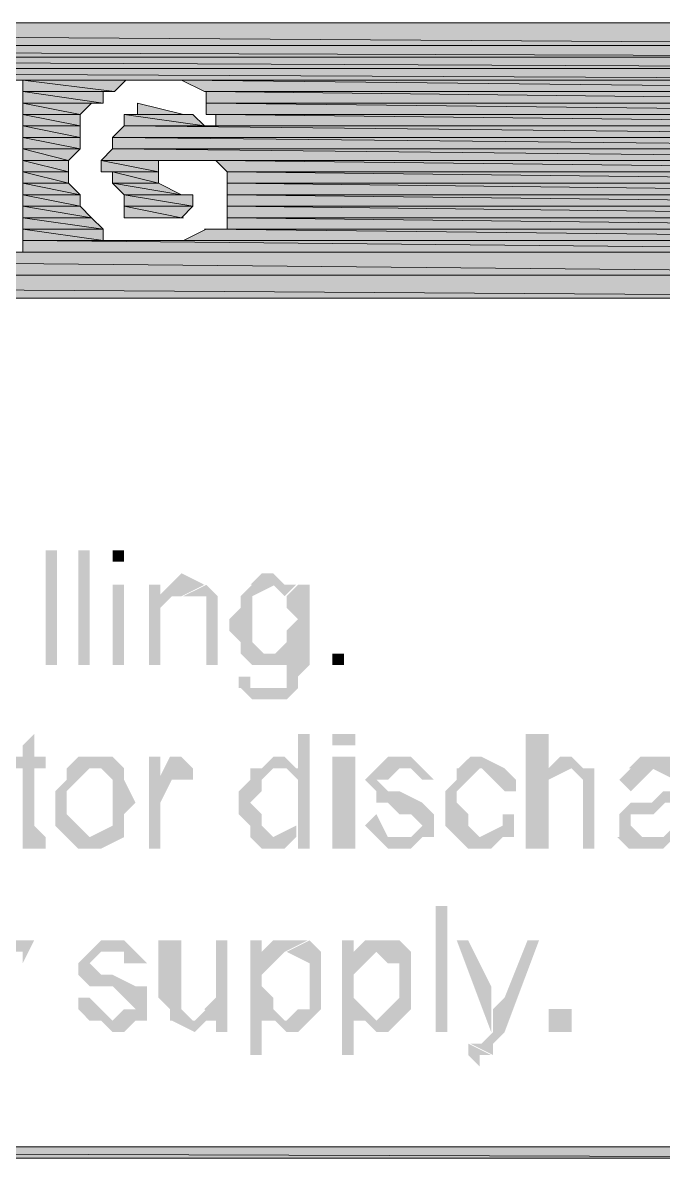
# Model space of a CAD drawing. Header units: millimetres. Extents: x 41 to 1635, y 11 to 1528.
# Drawn here: x 1513.36 to 1536.78, y 1135.36 to 1176.87 of the extents above; entities that cross this region are included whole.
import ezdxf

# ---------------------------------------------------------------- set-up
doc = ezdxf.new("R2010")
doc.units = ezdxf.units.MM
doc.header["$LTSCALE"] = 8
for name, color, linetype in [('1', 7, 'CONTINUOUS'), ('PDF2_Geometry', 7, 'CONTINUOUS'), ('PDF2_Solid Fills', 7, 'CONTINUOUS')]:
    doc.layers.add(name, color=color, linetype=linetype)

# ---------------------------------------------------------------- blocks, each defined once
blk = doc.blocks.new('Sinee')
at = {"layer": 'PDF2_Solid Fills', "transparency": 33554559}
for points in [[(274.242, -371.19), (273.823, -371.61), (273.403, -372.029), (274.242, -372.029), (275.081, -371.61)], [(277.597, -371.19), (277.178, -371.19), (276.758, -371.61), (277.597, -371.61), (278.016, -372.029), (278.436, -371.61), (278.016, -371.61)], [(273.473, -371.61), (273.054, -371.61), (273.054, -374.545), (273.473, -374.545), (273.473, -372.448), (273.892, -372.029), (273.473, -372.029)], [(275.151, -371.61), (274.312, -372.029), (275.151, -372.029), (275.151, -374.545), (275.57, -374.545), (275.57, -372.029)], [(276.828, -371.61), (276.409, -372.029), (276.409, -372.448), (275.989, -372.868), (275.989, -373.287), (276.409, -373.706), (276.409, -374.126), (276.828, -374.545), (278.086, -374.545), (278.086, -374.126), (278.925, -374.126), (277.247, -374.126), (276.828, -373.706), (276.828, -372.029), (277.667, -371.61)], [(278.925, -371.61), (278.505, -371.61), (278.086, -372.029), (278.086, -372.448), (278.505, -372.868), (278.086, -373.287), (278.086, -373.706), (277.667, -374.126), (278.925, -374.126)], [(278.925, -374.126), (278.086, -374.126), (278.086, -375.384), (276.409, -375.384), (276.828, -375.803), (278.086, -375.803), (278.505, -375.384), (278.505, -374.965), (278.925, -374.545)], [(276.339, -374.964), (276.339, -375.384), (277.597, -375.384), (276.758, -375.384), (276.758, -374.964)], [(268.86, -377.061), (268.441, -377.48), (268.441, -377.9), (268.022, -377.9), (268.022, -378.319), (268.441, -378.319), (268.441, -380.835), (269.28, -380.835), (268.86, -380.416), (268.86, -378.319), (269.28, -378.319), (269.28, -377.9), (268.86, -377.9)], [(278.925, -377.061), (278.505, -377.061), (278.505, -378.319), (277.667, -378.319), (278.086, -378.319), (278.505, -378.739), (278.505, -381.255), (278.925, -381.255)], [(287.661, -377.061), (286.822, -377.061), (286.822, -381.255), (287.661, -381.255), (287.661, -378.739), (288.5, -378.319), (287.661, -378.319)], [(270.887, -377.9), (270.468, -377.9), (270.049, -378.319), (271.307, -378.319), (271.726, -378.739), (271.726, -380.416), (270.887, -380.835), (270.049, -380.835), (270.468, -381.255), (271.307, -381.255), (272.145, -380.835), (272.145, -379.997), (272.565, -379.577), (272.145, -378.739), (272.145, -378.319), (271.726, -377.9)], [(273.473, -377.9), (273.054, -377.9), (273.054, -381.255), (273.473, -381.255), (273.473, -379.577), (273.892, -378.739), (274.312, -378.739), (273.473, -378.739)], [(274.242, -377.9), (273.823, -377.9), (273.403, -378.739), (274.661, -378.739), (274.661, -378.319)], [(277.597, -377.9), (277.178, -378.319), (276.758, -378.319), (276.758, -378.739), (276.339, -379.158), (276.339, -379.997), (276.758, -380.416), (276.758, -380.835), (277.597, -380.835), (277.178, -380.416), (277.178, -379.997), (276.758, -379.577), (277.178, -379.158), (277.178, -378.739), (277.597, -378.319), (278.436, -378.319), (278.016, -377.9)], [(282.209, -377.9), (281.79, -377.9), (281.371, -378.319), (282.629, -378.319), (283.048, -378.739), (283.468, -378.739), (282.629, -377.9)], [(285.215, -377.9), (284.796, -377.9), (284.376, -378.319), (285.215, -378.319), (286.054, -379.158), (286.473, -379.158), (286.473, -378.739), (286.054, -378.319)], [(288.5, -377.9), (288.08, -377.9), (287.661, -378.319), (288.5, -378.319), (288.919, -378.739), (288.919, -381.255), (289.338, -381.255), (289.338, -378.319), (288.919, -378.319)], [(291.435, -377.9), (291.016, -377.9), (290.596, -378.319), (291.435, -378.319), (292.274, -378.739), (292.274, -379.158), (291.854, -379.158), (291.435, -379.577), (290.596, -379.577), (292.274, -379.577), (292.274, -380.416), (291.854, -380.835), (292.274, -380.835), (292.274, -381.255), (292.693, -381.255), (292.693, -378.319), (292.274, -378.319), (292.274, -377.9)], [(270.049, -378.319), (270.049, -378.739), (269.629, -379.158), (269.629, -380.416), (270.049, -380.835), (270.887, -380.835), (270.049, -379.997), (270.049, -379.158), (270.887, -378.319)], [(281.371, -378.319), (280.952, -378.739), (281.371, -379.158), (281.371, -379.577), (281.79, -379.577), (282.21, -379.997), (282.629, -379.997), (283.048, -380.416), (282.629, -380.835), (281.371, -380.835), (281.79, -381.255), (282.629, -381.255), (283.048, -380.835), (283.468, -380.835), (283.468, -379.997), (283.048, -379.577), (282.21, -379.158), (281.79, -379.158), (281.371, -378.739), (281.79, -378.739), (282.21, -378.319)], [(284.306, -378.319), (284.306, -378.739), (283.887, -379.158), (283.887, -380.416), (284.306, -380.835), (285.145, -380.835), (284.726, -380.416), (284.726, -379.997), (284.306, -379.577), (284.306, -379.158), (285.145, -378.319)], [(290.666, -378.319), (290.247, -378.739), (290.666, -379.158), (291.086, -378.739), (291.505, -378.319)], [(290.666, -379.577), (290.247, -379.997), (290.247, -380.835), (291.505, -380.835), (291.086, -380.835), (290.666, -380.416), (290.666, -379.997), (291.505, -379.997), (291.924, -379.577), (292.344, -379.577)], [(281.371, -379.997), (280.952, -380.416), (281.371, -380.835), (282.21, -380.835), (281.79, -380.835)], [(285.984, -379.997), (285.984, -380.416), (285.145, -380.835), (284.306, -380.835), (284.726, -381.255), (285.564, -381.255), (285.984, -380.835), (286.403, -380.835), (286.403, -379.997)], [(278.436, -380.416), (277.597, -380.835), (276.758, -380.835), (277.177, -381.255), (278.016, -381.255), (278.436, -380.835)], [(291.855, -380.835), (290.177, -380.835), (290.597, -381.255), (291.855, -381.255), (292.274, -380.835)], [(268.441, -384.61), (268.022, -384.61), (267.602, -385.029), (268.441, -385.029), (268.441, -385.448), (268.86, -384.61)], [(271.726, -384.61), (271.307, -384.61), (270.887, -385.029), (272.145, -385.029), (272.145, -385.448), (272.984, -385.448), (272.145, -384.61)], [(274.242, -384.61), (273.403, -384.61), (273.403, -386.706), (273.823, -387.126), (273.823, -387.545), (274.661, -387.545), (274.242, -387.126), (274.242, -386.287)], [(275.919, -384.61), (275.5, -384.61), (275.5, -386.706), (275.081, -387.126), (275.5, -387.545), (275.5, -387.964), (275.919, -387.964)], [(277.177, -384.61), (276.758, -384.61), (276.758, -388.803), (277.177, -388.803), (277.177, -387.545), (278.855, -387.545), (278.016, -387.545), (277.597, -387.126), (277.597, -386.706), (277.177, -386.287), (277.177, -385.868), (277.597, -385.448), (277.177, -385.029)], [(278.016, -384.61), (277.597, -384.61), (277.177, -385.029), (277.597, -385.448), (278.016, -385.029), (278.855, -384.61)], [(278.925, -384.61), (278.086, -385.029), (278.925, -385.448), (278.925, -387.126), (278.505, -387.126), (278.086, -387.545), (278.925, -387.545), (279.344, -387.126), (279.344, -385.029)], [(280.532, -384.61), (280.113, -384.61), (280.113, -388.803), (280.532, -388.803), (280.532, -387.545), (282.21, -387.545), (281.371, -387.545), (280.532, -386.706), (280.532, -385.868), (280.952, -385.448), (280.532, -385.029)], [(281.371, -384.61), (280.952, -384.61), (280.532, -385.029), (280.952, -385.448), (281.371, -385.029), (282.21, -384.61)], [(282.209, -384.61), (281.371, -385.029), (281.79, -385.448), (282.209, -385.448), (282.209, -386.706), (281.371, -387.545), (282.209, -387.545), (282.629, -387.126), (282.629, -385.029)], [(287.312, -384.61), (286.892, -384.61), (286.054, -386.706), (285.634, -387.126), (285.634, -387.964), (285.215, -388.384), (284.796, -388.384), (285.634, -388.803), (285.634, -388.384), (286.054, -387.964)], [(270.887, -385.029), (270.468, -385.448), (270.468, -385.868), (270.887, -386.287), (271.726, -386.287), (272.565, -387.126), (272.145, -387.126), (271.726, -387.545), (270.887, -387.545), (271.307, -387.545), (271.726, -387.964), (272.145, -387.964), (272.565, -387.545), (272.984, -387.545), (272.984, -386.287), (272.565, -386.287), (271.726, -385.868), (271.307, -385.868), (270.887, -385.448), (271.307, -385.029), (271.726, -385.029)], [(270.887, -386.706), (270.468, -386.706), (270.468, -387.125), (270.887, -387.545), (271.726, -387.545), (271.307, -387.125)], [(275.151, -387.125), (274.731, -387.545), (273.893, -387.545), (274.731, -387.964), (275.151, -387.545), (275.57, -387.545)], [(278.925, -387.545), (277.247, -387.545), (277.667, -387.545), (278.086, -387.964), (278.505, -387.964)], [(282.209, -387.545), (280.532, -387.545), (280.951, -387.545), (281.371, -387.964), (281.79, -387.964)], [(284.726, -388.384), (284.726, -388.803), (285.145, -389.222), (285.145, -388.803), (285.564, -388.803)]]:
    blk.add_hatch(color=256, dxfattribs=at).paths.add_polyline_path(points)
at = {"layer": 'PDF2_Geometry', "lineweight": 5}
for points in [[(187.437, -351.062), (186.179, -351.9), (312.396, -351.9)], [(187.437, -351.062), (311.145, -351.062), (312.396, -351.9)], [(249.081, -351.062), (272.144, -351.062)], [(272.145, -351.062), (291.854, -351.062)], [(186.179, -351.9), (186.179, -352.32), (312.396, -352.32)], [(186.179, -351.9), (312.396, -351.9), (312.396, -352.32)], [(220.636, -352.32), (312.472, -352.32)], [(220.636, -352.32), (312.472, -352.32)], [(221.055, -352.32), (221.474, -352.739), (312.465, -352.739)], [(221.055, -352.32), (312.465, -352.32), (312.465, -352.739)], [(221.404, -352.739), (312.403, -352.739)], [(221.404, -352.739), (312.403, -352.739)], [(221.404, -352.739), (221.824, -353.158), (312.403, -353.158)], [(221.404, -352.739), (312.403, -352.739), (312.403, -353.158)], [(221.824, -353.158), (272.144, -353.158)], [(221.824, -353.158), (272.564, -353.158), (272.144, -353.158)], [(268.441, -353.158), (272.215, -353.158)], [(268.441, -353.158), (272.215, -353.158)], [(268.441, -353.158), (272.215, -353.158)], [(268.441, -353.158), (272.215, -353.158)], [(268.441, -353.158), (272.215, -353.158)], [(268.441, -353.158), (272.215, -353.158)], [(268.441, -353.158), (272.215, -353.158)], [(268.441, -353.158), (272.215, -353.158)], [(268.441, -353.158), (272.215, -353.158)], [(268.441, -353.158), (272.215, -353.158)], [(268.441, -353.158), (272.215, -353.158)], [(268.441, -353.158), (272.215, -353.158)], [(268.441, -353.158), (272.215, -353.158)], [(268.441, -353.158), (272.215, -353.158)], [(268.441, -353.158), (268.441, -353.578), (271.796, -353.578)], [(268.441, -353.158), (272.215, -353.158), (271.796, -353.578)], [(272.634, -353.158), (312.472, -353.158)], [(272.634, -353.158), (312.472, -353.158)], [(272.634, -353.158), (312.472, -353.158)], [(272.634, -353.158), (312.472, -353.158)], [(272.634, -353.158), (312.472, -353.158)], [(272.634, -353.158), (312.472, -353.158)], [(273.054, -353.158), (312.472, -353.158)], [(273.054, -353.158), (312.472, -353.158)], [(273.054, -353.158), (312.472, -353.158)], [(273.054, -353.158), (312.472, -353.158)], [(273.473, -353.158), (312.472, -353.158)], [(273.473, -353.158), (312.472, -353.158)], [(273.473, -353.158), (312.472, -353.158)], [(273.473, -353.158), (312.472, -353.158)], [(273.823, -353.158), (312.402, -353.158)], [(273.823, -353.158), (312.402, -353.158)], [(274.242, -353.158), (275.081, -353.578), (312.403, -353.578)], [(274.242, -353.158), (312.403, -353.158), (312.403, -353.578)], [(268.441, -353.578), (271.376, -353.578)], [(268.441, -353.578), (271.796, -353.578), (271.376, -353.578)], [(268.441, -353.578), (271.376, -353.578)], [(268.441, -353.578), (271.376, -353.578)], [(268.441, -353.578), (271.376, -353.578)], [(268.441, -353.578), (271.376, -353.578)], [(268.441, -353.578), (268.441, -353.997), (271.376, -353.997)], [(268.441, -353.578), (271.376, -353.578), (271.376, -353.997)], [(275.151, -353.578), (312.473, -353.578)], [(275.151, -353.578), (312.473, -353.578)], [(275.151, -353.578), (312.473, -353.578)], [(275.151, -353.578), (312.473, -353.578)], [(275.151, -353.578), (312.473, -353.578)], [(275.151, -353.578), (312.473, -353.578)], [(275.151, -353.578), (275.151, -353.997), (312.473, -353.997)], [(275.151, -353.578), (312.473, -353.578), (312.473, -353.997)], [(268.441, -353.997), (270.957, -353.997)], [(268.441, -353.997), (271.376, -353.997), (270.957, -353.997)], [(268.441, -353.997), (270.957, -353.997)], [(268.441, -353.997), (270.957, -353.997)], [(268.441, -353.997), (270.957, -353.997)], [(268.441, -353.997), (270.957, -353.997)], [(268.441, -353.997), (268.441, -354.416), (270.538, -354.416)], [(268.441, -353.997), (270.957, -353.997), (270.538, -354.416)], [(272.634, -353.997), (272.634, -354.416), (274.312, -354.416)], [(275.151, -353.997), (312.473, -353.997)], [(275.151, -353.997), (312.473, -353.997)], [(275.151, -353.997), (312.473, -353.997)], [(275.151, -353.997), (312.473, -353.997)], [(275.151, -353.997), (312.473, -353.997)], [(275.151, -353.997), (312.473, -353.997)], [(275.151, -353.997), (275.151, -354.416), (312.473, -354.416)], [(275.151, -353.997), (312.473, -353.997), (312.473, -354.416)], [(268.441, -354.416), (270.538, -354.416)], [(268.441, -354.416), (270.538, -354.416)], [(268.441, -354.416), (270.538, -354.416)], [(268.441, -354.416), (270.538, -354.416)], [(268.441, -354.416), (270.538, -354.416)], [(268.441, -354.416), (270.538, -354.416)], [(268.441, -354.416), (270.538, -354.416)], [(268.441, -354.416), (270.538, -354.416)], [(268.441, -354.416), (268.441, -354.836), (270.538, -354.836)], [(268.441, -354.416), (270.538, -354.416), (270.538, -354.836)], [(272.145, -354.416), (274.242, -354.416)], [(272.145, -354.416), (274.242, -354.416)], [(272.145, -354.416), (274.661, -354.416)], [(272.145, -354.416), (274.661, -354.416)], [(272.145, -354.416), (274.661, -354.416)], [(272.145, -354.416), (274.661, -354.416)], [(272.145, -354.416), (272.145, -354.836), (275.081, -354.836)], [(272.145, -354.416), (274.661, -354.416), (275.081, -354.836)], [(272.634, -354.416), (272.215, -354.416), (274.312, -354.416)], [(272.634, -354.416), (272.215, -354.416), (274.312, -354.416)], [(272.634, -354.416), (274.312, -354.416)], [(275.151, -354.416), (312.473, -354.416)], [(275.151, -354.416), (312.473, -354.416)], [(275.151, -354.416), (312.473, -354.416)], [(275.151, -354.416), (312.473, -354.416)], [(275.151, -354.416), (312.473, -354.416)], [(275.151, -354.416), (312.473, -354.416)], [(275.151, -354.416), (312.473, -354.416)], [(275.151, -354.416), (312.473, -354.416)], [(275.5, -354.416), (275.5, -354.836), (312.402, -354.836)], [(275.5, -354.416), (312.402, -354.416), (312.402, -354.836)], [(268.441, -354.836), (270.538, -354.836)], [(268.441, -354.836), (270.538, -354.836)], [(268.441, -354.836), (270.538, -354.836)], [(268.441, -354.836), (270.538, -354.836)], [(268.441, -354.836), (270.538, -354.836)], [(268.441, -354.836), (270.538, -354.836)], [(268.441, -354.836), (270.538, -354.836)], [(268.441, -354.836), (270.538, -354.836)], [(268.441, -354.836), (270.538, -354.836)], [(268.441, -354.836), (270.538, -354.836)], [(268.441, -354.836), (270.538, -354.836)], [(268.441, -354.836), (270.538, -354.836)], [(268.441, -354.836), (270.538, -354.836)], [(268.441, -354.836), (270.538, -354.836)], [(268.441, -354.836), (268.441, -355.255), (270.538, -355.255)], [(268.441, -354.836), (270.538, -354.836), (270.538, -355.255)], [(272.145, -354.836), (271.726, -355.255), (312.402, -355.255)], [(272.145, -354.836), (275.081, -354.836)], [(272.145, -354.836), (275.081, -354.836)], [(272.145, -354.836), (275.5, -354.836)], [(272.145, -354.836), (275.5, -354.836)], [(272.145, -354.836), (275.5, -354.836)], [(272.145, -354.836), (275.5, -354.836)], [(272.145, -354.836), (275.5, -354.836)], [(272.145, -354.836), (275.5, -354.836)], [(272.145, -354.836), (275.5, -354.836)], [(272.145, -354.836), (275.5, -354.836)], [(272.145, -354.836), (312.402, -354.836)], [(272.145, -354.836), (312.402, -354.836)], [(272.145, -354.836), (312.402, -354.836)], [(272.145, -354.836), (312.402, -354.836)], [(272.145, -354.836), (312.402, -354.836), (312.402, -355.255)], [(275.5, -354.836), (312.402, -354.836)], [(275.5, -354.836), (312.402, -354.836)], [(275.5, -354.836), (312.402, -354.836)], [(275.5, -354.836), (312.402, -354.836)], [(275.5, -354.836), (312.402, -354.836)], [(275.5, -354.836), (312.402, -354.836)], [(275.5, -354.836), (312.402, -354.836)], [(275.5, -354.836), (312.402, -354.836)], [(275.5, -354.836), (312.402, -354.836)], [(275.5, -354.836), (312.402, -354.836)], [(268.441, -355.255), (270.538, -355.255)], [(268.441, -355.255), (270.538, -355.255)], [(268.441, -355.255), (270.538, -355.255)], [(268.441, -355.255), (270.538, -355.255)], [(268.441, -355.255), (270.538, -355.255)], [(268.441, -355.255), (270.538, -355.255)], [(268.441, -355.255), (268.441, -355.674), (270.538, -355.674)], [(268.441, -355.255), (270.538, -355.255), (270.538, -355.674)], [(271.726, -355.255), (312.402, -355.255)], [(271.726, -355.255), (312.402, -355.255)], [(271.726, -355.255), (312.402, -355.255)], [(271.726, -355.255), (312.402, -355.255)], [(271.726, -355.255), (312.402, -355.255)], [(271.726, -355.255), (312.402, -355.255)], [(271.726, -355.255), (271.726, -355.674), (312.402, -355.674)], [(271.726, -355.255), (312.402, -355.255), (312.402, -355.674)], [(268.441, -355.674), (270.538, -355.674)], [(268.441, -355.674), (270.538, -355.674)], [(268.441, -355.674), (268.441, -356.094), (270.118, -356.094)], [(268.441, -355.674), (270.538, -355.674), (270.118, -356.094)], [(271.726, -355.674), (271.307, -356.094), (312.402, -356.094)], [(271.726, -355.674), (312.402, -355.674)], [(271.726, -355.674), (312.402, -355.674)], [(271.726, -355.674), (312.402, -355.674), (312.402, -356.094)], [(268.441, -356.094), (270.118, -356.094)], [(268.441, -356.094), (270.118, -356.094)], [(268.441, -356.094), (270.118, -356.094)], [(268.441, -356.094), (270.118, -356.094)], [(268.441, -356.094), (270.118, -356.094)], [(268.441, -356.094), (270.118, -356.094)], [(268.441, -356.094), (268.441, -356.513), (270.118, -356.513)], [(268.441, -356.094), (270.118, -356.094), (270.118, -356.513)], [(271.307, -356.094), (273.403, -356.094)], [(271.307, -356.094), (274.661, -356.094), (273.403, -356.094)], [(271.307, -356.094), (273.403, -356.094)], [(271.307, -356.094), (273.403, -356.094)], [(271.307, -356.094), (273.403, -356.094)], [(271.307, -356.094), (273.403, -356.094)], [(271.307, -356.094), (271.307, -356.513), (273.403, -356.513)], [(271.307, -356.094), (273.403, -356.094), (273.403, -356.513)], [(274.731, -356.094), (312.472, -356.094)], [(274.731, -356.094), (312.472, -356.094)], [(275.151, -356.094), (312.473, -356.094)], [(275.151, -356.094), (312.473, -356.094)], [(275.151, -356.094), (312.473, -356.094)], [(275.151, -356.094), (312.473, -356.094)], [(275.5, -356.094), (275.919, -356.513), (312.402, -356.513)], [(275.5, -356.094), (312.402, -356.094), (312.402, -356.513)], [(268.441, -356.513), (270.118, -356.513)], [(268.441, -356.513), (270.118, -356.513)], [(268.441, -356.513), (270.118, -356.513)], [(268.441, -356.513), (270.118, -356.513)], [(268.441, -356.513), (268.441, -356.933), (270.118, -356.933)], [(268.441, -356.513), (270.118, -356.513), (270.118, -356.933)], [(271.307, -356.513), (273.403, -356.513)], [(271.307, -356.513), (273.403, -356.513)], [(271.307, -356.513), (273.403, -356.513)], [(271.307, -356.513), (273.403, -356.513)], [(271.726, -356.513), (271.726, -356.933), (273.403, -356.933)], [(271.726, -356.513), (273.403, -356.513), (273.403, -356.933)], [(275.919, -356.513), (312.402, -356.513)], [(275.919, -356.513), (312.402, -356.513)], [(275.919, -356.513), (312.402, -356.513)], [(275.919, -356.513), (312.402, -356.513)], [(275.919, -356.513), (275.919, -356.933), (312.402, -356.933)], [(275.919, -356.513), (312.402, -356.513), (312.402, -356.933)], [(268.441, -356.933), (270.118, -356.933)], [(268.441, -356.933), (270.118, -356.933)], [(268.441, -356.933), (270.118, -356.933)], [(268.441, -356.933), (270.118, -356.933)], [(268.441, -356.933), (270.118, -356.933)], [(268.441, -356.933), (270.118, -356.933)], [(268.441, -356.933), (270.118, -356.933)], [(268.441, -356.933), (270.118, -356.933)], [(268.441, -356.933), (270.118, -356.933)], [(268.441, -356.933), (270.118, -356.933)], [(268.441, -356.933), (270.118, -356.933)], [(268.441, -356.933), (270.118, -356.933)], [(268.441, -356.933), (270.118, -356.933)], [(268.441, -356.933), (270.118, -356.933)], [(268.441, -356.933), (270.118, -356.933)], [(268.441, -356.933), (270.118, -356.933)], [(268.441, -356.933), (270.118, -356.933)], [(268.441, -356.933), (270.118, -356.933)], [(268.441, -356.933), (268.441, -357.352), (270.538, -357.352)], [(268.441, -356.933), (270.118, -356.933), (270.538, -357.352)], [(271.726, -356.933), (273.403, -356.933)], [(271.726, -356.933), (273.403, -356.933)], [(271.726, -356.933), (273.403, -356.933)], [(271.726, -356.933), (273.403, -356.933)], [(271.726, -356.933), (273.403, -356.933)], [(271.726, -356.933), (273.403, -356.933)], [(271.726, -356.933), (273.403, -356.933)], [(271.726, -356.933), (273.403, -356.933)], [(271.726, -356.933), (273.403, -356.933)], [(271.726, -356.933), (273.403, -356.933)], [(271.726, -356.933), (273.403, -356.933)], [(271.726, -356.933), (273.403, -356.933)], [(271.726, -356.933), (273.403, -356.933)], [(271.726, -356.933), (273.403, -356.933)], [(271.726, -356.933), (273.403, -356.933)], [(271.726, -356.933), (273.403, -356.933)], [(271.726, -356.933), (273.403, -356.933)], [(271.726, -356.933), (273.403, -356.933)], [(271.726, -356.933), (272.145, -357.352), (274.242, -357.352)], [(271.726, -356.933), (273.403, -356.933), (274.242, -357.352)], [(275.919, -356.933), (312.402, -356.933)], [(275.919, -356.933), (312.402, -356.933)], [(275.919, -356.933), (312.402, -356.933)], [(275.919, -356.933), (312.402, -356.933)], [(275.919, -356.933), (312.402, -356.933)], [(275.919, -356.933), (312.402, -356.933)], [(275.919, -356.933), (312.402, -356.933)], [(275.919, -356.933), (312.402, -356.933)], [(275.919, -356.933), (312.402, -356.933)], [(275.919, -356.933), (312.402, -356.933)], [(275.919, -356.933), (312.402, -356.933)], [(275.919, -356.933), (312.402, -356.933)], [(275.919, -356.933), (312.402, -356.933)], [(275.919, -356.933), (312.402, -356.933)], [(275.919, -356.933), (312.402, -356.933)], [(275.919, -356.933), (312.402, -356.933)], [(275.919, -356.933), (312.402, -356.933)], [(275.919, -356.933), (312.402, -356.933)], [(275.919, -356.933), (275.919, -357.352), (312.402, -357.352)], [(275.919, -356.933), (312.402, -356.933), (312.402, -357.352)], [(268.441, -357.352), (270.538, -357.352)], [(268.441, -357.352), (270.538, -357.352)], [(268.441, -357.352), (270.538, -357.352)], [(268.441, -357.352), (270.538, -357.352)], [(268.441, -357.352), (270.538, -357.352)], [(268.441, -357.352), (270.538, -357.352)], [(268.441, -357.352), (268.441, -357.771), (270.538, -357.771)], [(268.441, -357.352), (270.538, -357.352), (270.538, -357.771)], [(272.145, -357.352), (274.661, -357.352)], [(272.145, -357.352), (274.661, -357.352)], [(272.145, -357.352), (274.661, -357.352)], [(272.145, -357.352), (274.661, -357.352)], [(272.145, -357.352), (274.661, -357.352)], [(272.145, -357.352), (274.661, -357.352)], [(272.145, -357.352), (272.145, -357.771), (274.661, -357.771)], [(272.145, -357.352), (274.661, -357.352), (274.661, -357.771)], [(275.919, -357.352), (312.402, -357.352)], [(275.919, -357.352), (312.402, -357.352)], [(275.919, -357.352), (312.402, -357.352)], [(275.919, -357.352), (312.402, -357.352)], [(275.919, -357.352), (312.402, -357.352)], [(275.919, -357.352), (312.402, -357.352)], [(275.919, -357.352), (275.919, -357.771), (312.402, -357.771)], [(275.919, -357.352), (312.402, -357.352), (312.402, -357.771)], [(268.441, -357.771), (268.441, -358.191), (270.957, -358.191)], [(268.441, -357.771), (270.538, -357.771), (270.957, -358.191)], [(272.145, -357.771), (272.145, -358.191), (274.242, -358.191)], [(272.145, -357.771), (274.661, -357.771), (274.242, -358.191)], [(275.919, -357.771), (275.919, -358.191), (312.402, -358.191)], [(275.919, -357.771), (312.402, -357.771), (312.402, -358.191)], [(268.441, -358.191), (270.957, -358.191)], [(268.441, -358.191), (270.957, -358.191)], [(268.441, -358.191), (270.957, -358.191)], [(268.441, -358.191), (270.957, -358.191)], [(268.441, -358.191), (270.957, -358.191)], [(268.441, -358.191), (270.957, -358.191)], [(268.441, -358.191), (270.957, -358.191)], [(268.441, -358.191), (270.957, -358.191)], [(268.441, -358.191), (268.441, -358.61), (271.376, -358.61)], [(268.441, -358.191), (270.957, -358.191), (271.376, -358.61)], [(272.145, -358.191), (274.242, -358.191)], [(272.145, -358.191), (274.242, -358.191)], [(272.145, -358.191), (274.242, -358.191)], [(272.145, -358.191), (274.242, -358.191)], [(272.634, -358.191), (274.312, -358.191)], [(272.634, -358.191), (274.312, -358.191)], [(272.634, -358.191), (274.312, -358.191), (272.634, -358.191)], [(275.919, -358.191), (312.402, -358.191)], [(275.919, -358.191), (312.402, -358.191)], [(275.919, -358.191), (312.402, -358.191)], [(275.919, -358.191), (312.402, -358.191)], [(275.919, -358.191), (312.402, -358.191)], [(275.919, -358.191), (312.402, -358.191)], [(275.919, -358.191), (312.402, -358.191)], [(275.919, -358.191), (312.402, -358.191)], [(275.919, -358.191), (275.919, -358.61), (312.402, -358.61)], [(275.919, -358.191), (312.402, -358.191), (312.402, -358.61)], [(268.441, -358.61), (271.376, -358.61)], [(268.441, -358.61), (271.376, -358.61)], [(268.441, -358.61), (271.376, -358.61)], [(268.441, -358.61), (271.376, -358.61)], [(268.441, -358.61), (271.376, -358.61)], [(268.441, -358.61), (271.376, -358.61)], [(268.441, -358.61), (271.376, -358.61)], [(268.441, -358.61), (271.376, -358.61)], [(268.441, -358.61), (268.441, -359.029), (271.376, -359.029)], [(268.441, -358.61), (271.376, -358.61), (271.376, -359.029)], [(275.151, -358.61), (274.312, -359.029), (312.473, -359.029)], [(275.919, -358.61), (275.081, -358.61), (312.402, -358.61)], [(275.919, -358.61), (275.081, -358.61), (312.402, -358.61)], [(275.151, -358.61), (312.473, -358.61)], [(275.151, -358.61), (312.473, -358.61)], [(275.151, -358.61), (312.473, -358.61)], [(275.151, -358.61), (312.473, -358.61)], [(275.151, -358.61), (312.473, -358.61)], [(275.151, -358.61), (312.473, -358.61)], [(275.151, -358.61), (312.473, -358.61), (312.473, -359.029)], [(275.919, -358.61), (312.402, -358.61)], [(268.441, -359.029), (271.376, -359.029)], [(268.441, -359.029), (271.376, -359.029)], [(268.441, -359.029), (271.376, -359.029)], [(268.441, -359.029), (271.376, -359.029)], [(268.441, -359.029), (271.376, -359.029)], [(268.441, -359.029), (271.376, -359.029)], [(268.441, -359.029), (271.376, -359.029)], [(268.441, -359.029), (271.376, -359.029)], [(268.441, -359.029), (271.376, -359.029)], [(268.441, -359.029), (271.376, -359.029)], [(268.441, -359.029), (271.796, -359.029)], [(268.441, -359.029), (271.796, -359.029)], [(268.441, -359.029), (268.441, -359.449), (312.472, -359.449)], [(268.441, -359.029), (312.472, -359.029), (312.472, -359.449)], [(272.145, -359.029), (271.726, -359.029), (312.402, -359.029)], [(272.145, -359.029), (271.726, -359.029), (312.402, -359.029)], [(271.726, -359.029), (312.402, -359.029)], [(271.726, -359.029), (312.402, -359.029)], [(272.145, -359.029), (312.402, -359.029)], [(272.634, -359.029), (272.215, -359.029), (312.472, -359.029)], [(272.634, -359.029), (272.215, -359.029), (312.472, -359.029)], [(272.634, -359.029), (312.472, -359.029)], [(273.054, -359.029), (272.635, -359.029), (312.472, -359.029)], [(273.054, -359.029), (272.635, -359.029), (312.472, -359.029)], [(274.242, -359.029), (272.984, -359.029), (312.403, -359.029)], [(274.242, -359.029), (272.984, -359.029), (312.403, -359.029)], [(273.054, -359.029), (312.472, -359.029)], [(274.242, -359.029), (312.403, -359.029)], [(274.242, -359.029), (312.403, -359.029)], [(274.242, -359.029), (312.403, -359.029)], [(224.759, -359.449), (224.34, -360.287), (312.395, -360.287)], [(224.759, -359.449), (312.395, -359.449), (312.395, -360.287)], [(268.441, -359.449), (312.472, -359.449)], [(268.441, -359.449), (312.472, -359.449)], [(268.441, -359.449), (312.472, -359.449)], [(268.441, -359.449), (312.472, -359.449)], [(268.441, -359.449), (312.472, -359.449)], [(268.441, -359.449), (312.472, -359.449)], [(268.441, -359.449), (312.472, -359.449)], [(268.441, -359.449), (312.472, -359.449)], [(186.179, -360.287), (186.179, -361.126), (312.396, -361.126)], [(186.179, -360.287), (312.396, -360.287), (312.396, -361.126)], [(224.41, -360.287), (221.474, -360.287), (312.472, -360.287)], [(224.41, -360.287), (221.474, -360.287), (312.472, -360.287)], [(224.41, -360.287), (312.472, -360.287)], [(249.081, -361.126), (282.629, -361.126)], [(282.629, -361.126), (296.047, -361.126)], [(186.598, -392.158), (187.437, -392.577), (311.138, -392.577)], [(186.598, -392.158), (311.983, -392.158), (311.138, -392.577)], [(249.081, -392.158), (282.629, -392.158)], [(282.629, -392.158), (296.047, -392.158)], [(249.081, -392.577), (272.144, -392.577)], [(272.145, -392.577), (291.854, -392.577)]]:
    blk.add_lwpolyline(points, close=True, dxfattribs=at)
for points in [[(249.081, -351.062), (272.144, -351.062), (249.081, -351.062)], [(272.145, -351.062), (291.854, -351.062), (272.145, -351.062)], [(220.636, -352.32), (312.472, -352.32), (220.636, -352.32)], [(220.636, -352.32), (312.472, -352.32), (220.636, -352.32)], [(221.404, -352.739), (312.403, -352.739), (221.404, -352.739)], [(221.404, -352.739), (312.403, -352.739), (221.404, -352.739)], [(221.824, -353.158), (272.144, -353.158), (221.824, -353.158)], [(221.824, -353.158), (272.564, -353.158), (221.824, -353.158)], [(268.441, -353.158), (272.215, -353.158), (268.441, -353.158)], [(268.441, -353.158), (272.215, -353.158), (268.441, -353.158)], [(268.441, -353.158), (272.215, -353.158), (268.441, -353.158)], [(268.441, -353.158), (272.215, -353.158), (268.441, -353.158)], [(268.441, -353.158), (272.215, -353.158), (268.441, -353.158)], [(268.441, -353.158), (272.215, -353.158), (268.441, -353.158)], [(268.441, -353.158), (272.215, -353.158), (268.441, -353.158)], [(268.441, -353.158), (272.215, -353.158), (268.441, -353.158)], [(268.441, -353.158), (272.215, -353.158), (268.441, -353.158)], [(268.441, -353.158), (272.215, -353.158), (268.441, -353.158)], [(268.441, -353.158), (272.215, -353.158), (268.441, -353.158)], [(268.441, -353.158), (272.215, -353.158), (268.441, -353.158)], [(268.441, -353.158), (272.215, -353.158), (268.441, -353.158)], [(268.441, -353.158), (272.215, -353.158), (268.441, -353.158)], [(272.634, -353.158), (312.472, -353.158), (272.634, -353.158)], [(272.634, -353.158), (312.472, -353.158), (272.634, -353.158)], [(272.634, -353.158), (312.472, -353.158), (272.634, -353.158)], [(272.634, -353.158), (312.472, -353.158), (272.634, -353.158)], [(272.634, -353.158), (312.472, -353.158), (272.634, -353.158)], [(272.634, -353.158), (312.472, -353.158), (272.634, -353.158)], [(273.054, -353.158), (312.472, -353.158), (273.054, -353.158)], [(273.054, -353.158), (312.472, -353.158), (273.054, -353.158)], [(273.054, -353.158), (312.472, -353.158), (273.054, -353.158)], [(273.054, -353.158), (312.472, -353.158), (273.054, -353.158)], [(273.473, -353.158), (312.472, -353.158), (273.473, -353.158)], [(273.473, -353.158), (312.472, -353.158), (273.473, -353.158)], [(273.473, -353.158), (312.472, -353.158), (273.473, -353.158)], [(273.473, -353.158), (312.472, -353.158), (273.473, -353.158)], [(273.823, -353.158), (312.402, -353.158), (273.823, -353.158)], [(273.823, -353.158), (312.402, -353.158), (273.823, -353.158)], [(268.441, -353.578), (271.376, -353.578), (268.441, -353.578)], [(268.441, -353.578), (271.796, -353.578), (268.441, -353.578)], [(268.441, -353.578), (271.376, -353.578), (268.441, -353.578)], [(268.441, -353.578), (271.376, -353.578), (268.441, -353.578)], [(268.441, -353.578), (271.376, -353.578), (268.441, -353.578)], [(268.441, -353.578), (271.376, -353.578), (268.441, -353.578)], [(275.151, -353.578), (312.473, -353.578), (275.151, -353.578)], [(275.151, -353.578), (312.473, -353.578), (275.151, -353.578)], [(275.151, -353.578), (312.473, -353.578), (275.151, -353.578)], [(275.151, -353.578), (312.473, -353.578), (275.151, -353.578)], [(275.151, -353.578), (312.473, -353.578), (275.151, -353.578)], [(275.151, -353.578), (312.473, -353.578), (275.151, -353.578)], [(268.441, -353.997), (270.957, -353.997), (268.441, -353.997)], [(268.441, -353.997), (271.376, -353.997), (268.441, -353.997)], [(268.441, -353.997), (270.957, -353.997), (268.441, -353.997)], [(268.441, -353.997), (270.957, -353.997), (268.441, -353.997)], [(268.441, -353.997), (270.957, -353.997), (268.441, -353.997)], [(268.441, -353.997), (270.957, -353.997), (268.441, -353.997)], [(275.151, -353.997), (312.473, -353.997), (275.151, -353.997)], [(275.151, -353.997), (312.473, -353.997), (275.151, -353.997)], [(275.151, -353.997), (312.473, -353.997), (275.151, -353.997)], [(275.151, -353.997), (312.473, -353.997), (275.151, -353.997)], [(275.151, -353.997), (312.473, -353.997), (275.151, -353.997)], [(275.151, -353.997), (312.473, -353.997), (275.151, -353.997)], [(268.441, -354.416), (270.538, -354.416), (268.441, -354.416)], [(268.441, -354.416), (270.538, -354.416), (268.441, -354.416)], [(268.441, -354.416), (270.538, -354.416), (268.441, -354.416)], [(268.441, -354.416), (270.538, -354.416), (268.441, -354.416)], [(268.441, -354.416), (270.538, -354.416), (268.441, -354.416)], [(268.441, -354.416), (270.538, -354.416), (268.441, -354.416)], [(268.441, -354.416), (270.538, -354.416), (268.441, -354.416)], [(268.441, -354.416), (270.538, -354.416), (268.441, -354.416)], [(272.145, -354.416), (274.242, -354.416), (272.145, -354.416)], [(272.145, -354.416), (274.242, -354.416), (272.145, -354.416)], [(272.145, -354.416), (274.661, -354.416), (272.145, -354.416)], [(272.145, -354.416), (274.661, -354.416), (272.145, -354.416)], [(272.145, -354.416), (274.661, -354.416), (272.145, -354.416)], [(272.145, -354.416), (274.661, -354.416), (272.145, -354.416)], [(272.634, -354.416), (274.312, -354.416), (272.634, -354.416)], [(275.151, -354.416), (312.473, -354.416), (275.151, -354.416)], [(275.151, -354.416), (312.473, -354.416), (275.151, -354.416)], [(275.151, -354.416), (312.473, -354.416), (275.151, -354.416)], [(275.151, -354.416), (312.473, -354.416), (275.151, -354.416)], [(275.151, -354.416), (312.473, -354.416), (275.151, -354.416)], [(275.151, -354.416), (312.473, -354.416), (275.151, -354.416)], [(275.151, -354.416), (312.473, -354.416), (275.151, -354.416)], [(275.151, -354.416), (312.473, -354.416), (275.151, -354.416)], [(268.441, -354.836), (270.538, -354.836), (268.441, -354.836)], [(268.441, -354.836), (270.538, -354.836), (268.441, -354.836)], [(268.441, -354.836), (270.538, -354.836), (268.441, -354.836)], [(268.441, -354.836), (270.538, -354.836), (268.441, -354.836)], [(268.441, -354.836), (270.538, -354.836), (268.441, -354.836)], [(268.441, -354.836), (270.538, -354.836), (268.441, -354.836)], [(268.441, -354.836), (270.538, -354.836), (268.441, -354.836)], [(268.441, -354.836), (270.538, -354.836), (268.441, -354.836)], [(268.441, -354.836), (270.538, -354.836), (268.441, -354.836)], [(268.441, -354.836), (270.538, -354.836), (268.441, -354.836)], [(268.441, -354.836), (270.538, -354.836), (268.441, -354.836)], [(268.441, -354.836), (270.538, -354.836), (268.441, -354.836)], [(268.441, -354.836), (270.538, -354.836), (268.441, -354.836)], [(268.441, -354.836), (270.538, -354.836), (268.441, -354.836)], [(272.145, -354.836), (275.081, -354.836), (272.145, -354.836)], [(272.145, -354.836), (275.081, -354.836), (272.145, -354.836)], [(272.145, -354.836), (275.5, -354.836), (272.145, -354.836)], [(272.145, -354.836), (275.5, -354.836), (272.145, -354.836)], [(272.145, -354.836), (275.5, -354.836), (272.145, -354.836)], [(272.145, -354.836), (275.5, -354.836), (272.145, -354.836)], [(272.145, -354.836), (275.5, -354.836), (272.145, -354.836)], [(272.145, -354.836), (275.5, -354.836), (272.145, -354.836)], [(272.145, -354.836), (275.5, -354.836), (272.145, -354.836)], [(272.145, -354.836), (275.5, -354.836), (272.145, -354.836)], [(272.145, -354.836), (312.402, -354.836), (272.145, -354.836)], [(272.145, -354.836), (312.402, -354.836), (272.145, -354.836)], [(272.145, -354.836), (312.402, -354.836), (272.145, -354.836)], [(272.145, -354.836), (312.402, -354.836), (272.145, -354.836)], [(275.5, -354.836), (312.402, -354.836), (275.5, -354.836)], [(275.5, -354.836), (312.402, -354.836), (275.5, -354.836)], [(275.5, -354.836), (312.402, -354.836), (275.5, -354.836)], [(275.5, -354.836), (312.402, -354.836), (275.5, -354.836)], [(275.5, -354.836), (312.402, -354.836), (275.5, -354.836)], [(275.5, -354.836), (312.402, -354.836), (275.5, -354.836)], [(275.5, -354.836), (312.402, -354.836), (275.5, -354.836)], [(275.5, -354.836), (312.402, -354.836), (275.5, -354.836)], [(275.5, -354.836), (312.402, -354.836), (275.5, -354.836)], [(275.5, -354.836), (312.402, -354.836), (275.5, -354.836)], [(268.441, -355.255), (270.538, -355.255), (268.441, -355.255)], [(268.441, -355.255), (270.538, -355.255), (268.441, -355.255)], [(268.441, -355.255), (270.538, -355.255), (268.441, -355.255)], [(268.441, -355.255), (270.538, -355.255), (268.441, -355.255)], [(268.441, -355.255), (270.538, -355.255), (268.441, -355.255)], [(268.441, -355.255), (270.538, -355.255), (268.441, -355.255)], [(271.726, -355.255), (312.402, -355.255), (271.726, -355.255)], [(271.726, -355.255), (312.402, -355.255), (271.726, -355.255)], [(271.726, -355.255), (312.402, -355.255), (271.726, -355.255)], [(271.726, -355.255), (312.402, -355.255), (271.726, -355.255)], [(271.726, -355.255), (312.402, -355.255), (271.726, -355.255)], [(271.726, -355.255), (312.402, -355.255), (271.726, -355.255)], [(268.441, -355.674), (270.538, -355.674), (268.441, -355.674)], [(268.441, -355.674), (270.538, -355.674), (268.441, -355.674)], [(271.726, -355.674), (312.402, -355.674), (271.726, -355.674)], [(271.726, -355.674), (312.402, -355.674), (271.726, -355.674)], [(268.441, -356.094), (270.118, -356.094), (268.441, -356.094)], [(268.441, -356.094), (270.118, -356.094), (268.441, -356.094)], [(268.441, -356.094), (270.118, -356.094), (268.441, -356.094)], [(268.441, -356.094), (270.118, -356.094), (268.441, -356.094)], [(268.441, -356.094), (270.118, -356.094), (268.441, -356.094)], [(268.441, -356.094), (270.118, -356.094), (268.441, -356.094)], [(271.307, -356.094), (273.403, -356.094), (271.307, -356.094)], [(271.307, -356.094), (274.661, -356.094), (271.307, -356.094)], [(271.307, -356.094), (273.403, -356.094), (271.307, -356.094)], [(271.307, -356.094), (273.403, -356.094), (271.307, -356.094)], [(271.307, -356.094), (273.403, -356.094), (271.307, -356.094)], [(271.307, -356.094), (273.403, -356.094), (271.307, -356.094)], [(274.731, -356.094), (312.472, -356.094), (274.731, -356.094)], [(274.731, -356.094), (312.472, -356.094), (274.731, -356.094)], [(275.151, -356.094), (312.473, -356.094), (275.151, -356.094)], [(275.151, -356.094), (312.473, -356.094), (275.151, -356.094)], [(275.151, -356.094), (312.473, -356.094), (275.151, -356.094)], [(275.151, -356.094), (312.473, -356.094), (275.151, -356.094)], [(268.441, -356.513), (270.118, -356.513), (268.441, -356.513)], [(268.441, -356.513), (270.118, -356.513), (268.441, -356.513)], [(268.441, -356.513), (270.118, -356.513), (268.441, -356.513)], [(268.441, -356.513), (270.118, -356.513), (268.441, -356.513)], [(271.307, -356.513), (273.403, -356.513), (271.307, -356.513)], [(271.307, -356.513), (273.403, -356.513), (271.307, -356.513)], [(271.307, -356.513), (273.403, -356.513), (271.307, -356.513)], [(271.307, -356.513), (273.403, -356.513), (271.307, -356.513)], [(275.919, -356.513), (312.402, -356.513), (275.919, -356.513)], [(275.919, -356.513), (312.402, -356.513), (275.919, -356.513)], [(275.919, -356.513), (312.402, -356.513), (275.919, -356.513)], [(275.919, -356.513), (312.402, -356.513), (275.919, -356.513)], [(268.441, -356.933), (270.118, -356.933), (268.441, -356.933)], [(268.441, -356.933), (270.118, -356.933), (268.441, -356.933)], [(268.441, -356.933), (270.118, -356.933), (268.441, -356.933)], [(268.441, -356.933), (270.118, -356.933), (268.441, -356.933)], [(268.441, -356.933), (270.118, -356.933), (268.441, -356.933)], [(268.441, -356.933), (270.118, -356.933), (268.441, -356.933)], [(268.441, -356.933), (270.118, -356.933), (268.441, -356.933)], [(268.441, -356.933), (270.118, -356.933), (268.441, -356.933)], [(268.441, -356.933), (270.118, -356.933), (268.441, -356.933)], [(268.441, -356.933), (270.118, -356.933), (268.441, -356.933)], [(268.441, -356.933), (270.118, -356.933), (268.441, -356.933)], [(268.441, -356.933), (270.118, -356.933), (268.441, -356.933)], [(268.441, -356.933), (270.118, -356.933), (268.441, -356.933)], [(268.441, -356.933), (270.118, -356.933), (268.441, -356.933)], [(268.441, -356.933), (270.118, -356.933), (268.441, -356.933)], [(268.441, -356.933), (270.118, -356.933), (268.441, -356.933)], [(268.441, -356.933), (270.118, -356.933), (268.441, -356.933)], [(268.441, -356.933), (270.118, -356.933), (268.441, -356.933)], [(271.726, -356.933), (273.403, -356.933), (271.726, -356.933)], [(271.726, -356.933), (273.403, -356.933), (271.726, -356.933)], [(271.726, -356.933), (273.403, -356.933), (271.726, -356.933)], [(271.726, -356.933), (273.403, -356.933), (271.726, -356.933)], [(271.726, -356.933), (273.403, -356.933), (271.726, -356.933)], [(271.726, -356.933), (273.403, -356.933), (271.726, -356.933)], [(271.726, -356.933), (273.403, -356.933), (271.726, -356.933)], [(271.726, -356.933), (273.403, -356.933), (271.726, -356.933)], [(271.726, -356.933), (273.403, -356.933), (271.726, -356.933)], [(271.726, -356.933), (273.403, -356.933), (271.726, -356.933)], [(271.726, -356.933), (273.403, -356.933), (271.726, -356.933)], [(271.726, -356.933), (273.403, -356.933), (271.726, -356.933)], [(271.726, -356.933), (273.403, -356.933), (271.726, -356.933)], [(271.726, -356.933), (273.403, -356.933), (271.726, -356.933)], [(271.726, -356.933), (273.403, -356.933), (271.726, -356.933)], [(271.726, -356.933), (273.403, -356.933), (271.726, -356.933)], [(271.726, -356.933), (273.403, -356.933), (271.726, -356.933)], [(271.726, -356.933), (273.403, -356.933), (271.726, -356.933)], [(275.919, -356.933), (312.402, -356.933), (275.919, -356.933)], [(275.919, -356.933), (312.402, -356.933), (275.919, -356.933)], [(275.919, -356.933), (312.402, -356.933), (275.919, -356.933)], [(275.919, -356.933), (312.402, -356.933), (275.919, -356.933)], [(275.919, -356.933), (312.402, -356.933), (275.919, -356.933)], [(275.919, -356.933), (312.402, -356.933), (275.919, -356.933)], [(275.919, -356.933), (312.402, -356.933), (275.919, -356.933)], [(275.919, -356.933), (312.402, -356.933), (275.919, -356.933)], [(275.919, -356.933), (312.402, -356.933), (275.919, -356.933)], [(275.919, -356.933), (312.402, -356.933), (275.919, -356.933)], [(275.919, -356.933), (312.402, -356.933), (275.919, -356.933)], [(275.919, -356.933), (312.402, -356.933), (275.919, -356.933)], [(275.919, -356.933), (312.402, -356.933), (275.919, -356.933)], [(275.919, -356.933), (312.402, -356.933), (275.919, -356.933)], [(275.919, -356.933), (312.402, -356.933), (275.919, -356.933)], [(275.919, -356.933), (312.402, -356.933), (275.919, -356.933)], [(275.919, -356.933), (312.402, -356.933), (275.919, -356.933)], [(275.919, -356.933), (312.402, -356.933), (275.919, -356.933)], [(268.441, -357.352), (270.538, -357.352), (268.441, -357.352)], [(268.441, -357.352), (270.538, -357.352), (268.441, -357.352)], [(268.441, -357.352), (270.538, -357.352), (268.441, -357.352)], [(268.441, -357.352), (270.538, -357.352), (268.441, -357.352)], [(268.441, -357.352), (270.538, -357.352), (268.441, -357.352)], [(268.441, -357.352), (270.538, -357.352), (268.441, -357.352)], [(272.145, -357.352), (274.661, -357.352), (272.145, -357.352)], [(272.145, -357.352), (274.661, -357.352), (272.145, -357.352)], [(272.145, -357.352), (274.661, -357.352), (272.145, -357.352)], [(272.145, -357.352), (274.661, -357.352), (272.145, -357.352)], [(272.145, -357.352), (274.661, -357.352), (272.145, -357.352)], [(272.145, -357.352), (274.661, -357.352), (272.145, -357.352)], [(275.919, -357.352), (312.402, -357.352), (275.919, -357.352)], [(275.919, -357.352), (312.402, -357.352), (275.919, -357.352)], [(275.919, -357.352), (312.402, -357.352), (275.919, -357.352)], [(275.919, -357.352), (312.402, -357.352), (275.919, -357.352)], [(275.919, -357.352), (312.402, -357.352), (275.919, -357.352)], [(275.919, -357.352), (312.402, -357.352), (275.919, -357.352)], [(268.441, -358.191), (270.957, -358.191), (268.441, -358.191)], [(268.441, -358.191), (270.957, -358.191), (268.441, -358.191)], [(268.441, -358.191), (270.957, -358.191), (268.441, -358.191)], [(268.441, -358.191), (270.957, -358.191), (268.441, -358.191)], [(268.441, -358.191), (270.957, -358.191), (268.441, -358.191)], [(268.441, -358.191), (270.957, -358.191), (268.441, -358.191)], [(268.441, -358.191), (270.957, -358.191), (268.441, -358.191)], [(268.441, -358.191), (270.957, -358.191), (268.441, -358.191)], [(272.145, -358.191), (274.242, -358.191), (272.145, -358.191)], [(272.145, -358.191), (274.242, -358.191), (272.145, -358.191)], [(272.145, -358.191), (274.242, -358.191), (272.145, -358.191)], [(272.145, -358.191), (274.242, -358.191), (272.145, -358.191)], [(272.634, -358.191), (274.312, -358.191), (272.634, -358.191)], [(272.634, -358.191), (274.312, -358.191), (272.634, -358.191)], [(272.634, -358.191), (274.312, -358.191), (272.634, -358.191)], [(275.919, -358.191), (312.402, -358.191), (275.919, -358.191)], [(275.919, -358.191), (312.402, -358.191), (275.919, -358.191)], [(275.919, -358.191), (312.402, -358.191), (275.919, -358.191)], [(275.919, -358.191), (312.402, -358.191), (275.919, -358.191)], [(275.919, -358.191), (312.402, -358.191), (275.919, -358.191)], [(275.919, -358.191), (312.402, -358.191), (275.919, -358.191)], [(275.919, -358.191), (312.402, -358.191), (275.919, -358.191)], [(275.919, -358.191), (312.402, -358.191), (275.919, -358.191)], [(268.441, -358.61), (271.376, -358.61), (268.441, -358.61)], [(268.441, -358.61), (271.376, -358.61), (268.441, -358.61)], [(268.441, -358.61), (271.376, -358.61), (268.441, -358.61)], [(268.441, -358.61), (271.376, -358.61), (268.441, -358.61)], [(268.441, -358.61), (271.376, -358.61), (268.441, -358.61)], [(268.441, -358.61), (271.376, -358.61), (268.441, -358.61)], [(268.441, -358.61), (271.376, -358.61), (268.441, -358.61)], [(268.441, -358.61), (271.376, -358.61), (268.441, -358.61)], [(275.151, -358.61), (312.473, -358.61), (275.151, -358.61)], [(275.151, -358.61), (312.473, -358.61), (275.151, -358.61)], [(275.151, -358.61), (312.473, -358.61), (275.151, -358.61)], [(275.151, -358.61), (312.473, -358.61), (275.151, -358.61)], [(275.151, -358.61), (312.473, -358.61), (275.151, -358.61)], [(275.151, -358.61), (312.473, -358.61), (275.151, -358.61)], [(275.919, -358.61), (312.402, -358.61), (275.919, -358.61)], [(268.441, -359.029), (271.376, -359.029), (268.441, -359.029)], [(268.441, -359.029), (271.376, -359.029), (268.441, -359.029)], [(268.441, -359.029), (271.376, -359.029), (268.441, -359.029)], [(268.441, -359.029), (271.376, -359.029), (268.441, -359.029)], [(268.441, -359.029), (271.376, -359.029), (268.441, -359.029)], [(268.441, -359.029), (271.376, -359.029), (268.441, -359.029)], [(268.441, -359.029), (271.376, -359.029), (268.441, -359.029)], [(268.441, -359.029), (271.376, -359.029), (268.441, -359.029)], [(268.441, -359.029), (271.376, -359.029), (268.441, -359.029)], [(268.441, -359.029), (271.376, -359.029), (268.441, -359.029)], [(268.441, -359.029), (271.796, -359.029), (268.441, -359.029)], [(268.441, -359.029), (271.796, -359.029), (268.441, -359.029)], [(271.726, -359.029), (312.402, -359.029), (271.726, -359.029)], [(271.726, -359.029), (312.402, -359.029), (271.726, -359.029)], [(272.145, -359.029), (312.402, -359.029), (272.145, -359.029)], [(272.634, -359.029), (312.472, -359.029), (272.634, -359.029)], [(273.054, -359.029), (312.472, -359.029), (273.054, -359.029)], [(274.242, -359.029), (312.403, -359.029), (274.242, -359.029)], [(274.242, -359.029), (312.403, -359.029), (274.242, -359.029)], [(274.242, -359.029), (312.403, -359.029), (274.242, -359.029)], [(268.441, -359.449), (312.472, -359.449), (268.441, -359.449)], [(268.441, -359.449), (312.472, -359.449), (268.441, -359.449)], [(268.441, -359.449), (312.472, -359.449), (268.441, -359.449)], [(268.441, -359.449), (312.472, -359.449), (268.441, -359.449)], [(268.441, -359.449), (312.472, -359.449), (268.441, -359.449)], [(268.441, -359.449), (312.472, -359.449), (268.441, -359.449)], [(268.441, -359.449), (312.472, -359.449), (268.441, -359.449)], [(268.441, -359.449), (312.472, -359.449), (268.441, -359.449)], [(224.41, -360.287), (312.472, -360.287), (224.41, -360.287)], [(249.081, -361.126), (282.629, -361.126), (249.081, -361.126)], [(282.629, -361.126), (296.047, -361.126), (282.629, -361.126)], [(249.081, -392.158), (282.629, -392.158), (249.081, -392.158)], [(282.629, -392.158), (296.047, -392.158), (282.629, -392.158)], [(249.081, -392.577), (272.144, -392.577), (249.081, -392.577)], [(272.145, -392.577), (291.854, -392.577), (272.145, -392.577)]]:
    blk.add_lwpolyline(points, dxfattribs=at)
at = {"layer": 'PDF2_Solid Fills', "lineweight": 5, "transparency": 33554559}
for points in [[(187.437, -351.062), (186.179, -351.9), (312.396, -351.9)], [(187.437, -351.062), (311.145, -351.062), (312.396, -351.9)], [(186.179, -351.9), (186.179, -352.32), (312.396, -352.32)], [(186.179, -351.9), (312.396, -351.9), (312.396, -352.32)], [(221.055, -352.32), (221.474, -352.739), (312.465, -352.739)], [(221.055, -352.32), (312.465, -352.32), (312.465, -352.739)], [(221.404, -352.739), (221.824, -353.158), (312.403, -353.158)], [(221.404, -352.739), (312.403, -352.739), (312.403, -353.158)], [(268.441, -353.158), (268.441, -353.578), (271.796, -353.578)], [(268.441, -353.158), (272.215, -353.158), (271.796, -353.578)], [(274.242, -353.158), (275.081, -353.578), (312.403, -353.578)], [(274.242, -353.158), (312.403, -353.158), (312.403, -353.578)], [(268.441, -353.578), (268.441, -353.997), (271.376, -353.997)], [(268.441, -353.578), (271.376, -353.578), (271.376, -353.997)], [(275.151, -353.578), (275.151, -353.997), (312.473, -353.997)], [(275.151, -353.578), (312.473, -353.578), (312.473, -353.997)], [(268.441, -353.997), (268.441, -354.416), (270.538, -354.416)], [(268.441, -353.997), (270.957, -353.997), (270.538, -354.416)], [(272.634, -353.997), (272.634, -354.416), (274.312, -354.416)], [(275.151, -353.997), (275.151, -354.416), (312.473, -354.416)], [(275.151, -353.997), (312.473, -353.997), (312.473, -354.416)], [(268.441, -354.416), (268.441, -354.836), (270.538, -354.836)], [(268.441, -354.416), (270.538, -354.416), (270.538, -354.836)], [(272.145, -354.416), (272.145, -354.836), (275.081, -354.836)], [(272.145, -354.416), (274.661, -354.416), (275.081, -354.836)], [(275.5, -354.416), (275.5, -354.836), (312.402, -354.836)], [(275.5, -354.416), (312.402, -354.416), (312.402, -354.836)], [(268.441, -354.836), (268.441, -355.255), (270.538, -355.255)], [(268.441, -354.836), (270.538, -354.836), (270.538, -355.255)], [(272.145, -354.836), (271.726, -355.255), (312.402, -355.255)], [(272.145, -354.836), (312.402, -354.836), (312.402, -355.255)], [(268.441, -355.255), (268.441, -355.674), (270.538, -355.674)], [(268.441, -355.255), (270.538, -355.255), (270.538, -355.674)], [(271.726, -355.255), (271.726, -355.674), (312.402, -355.674)], [(271.726, -355.255), (312.402, -355.255), (312.402, -355.674)], [(268.441, -355.674), (268.441, -356.094), (270.118, -356.094)], [(268.441, -355.674), (270.538, -355.674), (270.118, -356.094)], [(271.726, -355.674), (271.307, -356.094), (312.402, -356.094)], [(271.726, -355.674), (312.402, -355.674), (312.402, -356.094)], [(268.441, -356.094), (268.441, -356.513), (270.118, -356.513)], [(268.441, -356.094), (270.118, -356.094), (270.118, -356.513)], [(271.307, -356.094), (271.307, -356.513), (273.403, -356.513)], [(271.307, -356.094), (273.403, -356.094), (273.403, -356.513)], [(275.5, -356.094), (275.919, -356.513), (312.402, -356.513)], [(275.5, -356.094), (312.402, -356.094), (312.402, -356.513)], [(268.441, -356.513), (268.441, -356.933), (270.118, -356.933)], [(268.441, -356.513), (270.118, -356.513), (270.118, -356.933)], [(271.726, -356.513), (271.726, -356.933), (273.403, -356.933)], [(271.726, -356.513), (273.403, -356.513), (273.403, -356.933)], [(275.919, -356.513), (275.919, -356.933), (312.402, -356.933)], [(275.919, -356.513), (312.402, -356.513), (312.402, -356.933)], [(268.441, -356.933), (268.441, -357.352), (270.538, -357.352)], [(268.441, -356.933), (270.118, -356.933), (270.538, -357.352)], [(271.726, -356.933), (272.145, -357.352), (274.242, -357.352)], [(271.726, -356.933), (273.403, -356.933), (274.242, -357.352)], [(275.919, -356.933), (275.919, -357.352), (312.402, -357.352)], [(275.919, -356.933), (312.402, -356.933), (312.402, -357.352)], [(268.441, -357.352), (268.441, -357.771), (270.538, -357.771)], [(268.441, -357.352), (270.538, -357.352), (270.538, -357.771)], [(272.145, -357.352), (272.145, -357.771), (274.661, -357.771)], [(272.145, -357.352), (274.661, -357.352), (274.661, -357.771)], [(275.919, -357.352), (275.919, -357.771), (312.402, -357.771)], [(275.919, -357.352), (312.402, -357.352), (312.402, -357.771)], [(268.441, -357.771), (268.441, -358.191), (270.957, -358.191)], [(268.441, -357.771), (270.538, -357.771), (270.957, -358.191)], [(272.145, -357.771), (272.145, -358.191), (274.242, -358.191)], [(272.145, -357.771), (274.661, -357.771), (274.242, -358.191)], [(275.919, -357.771), (275.919, -358.191), (312.402, -358.191)], [(275.919, -357.771), (312.402, -357.771), (312.402, -358.191)], [(268.441, -358.191), (268.441, -358.61), (271.376, -358.61)], [(268.441, -358.191), (270.957, -358.191), (271.376, -358.61)], [(275.919, -358.191), (275.919, -358.61), (312.402, -358.61)], [(275.919, -358.191), (312.402, -358.191), (312.402, -358.61)], [(268.441, -358.61), (268.441, -359.029), (271.376, -359.029)], [(268.441, -358.61), (271.376, -358.61), (271.376, -359.029)], [(275.151, -358.61), (274.312, -359.029), (312.473, -359.029)], [(275.151, -358.61), (312.473, -358.61), (312.473, -359.029)], [(268.441, -359.029), (268.441, -359.449), (312.472, -359.449)], [(268.441, -359.029), (312.472, -359.029), (312.472, -359.449)], [(224.759, -359.449), (224.34, -360.287), (312.395, -360.287)], [(224.759, -359.449), (312.395, -359.449), (312.395, -360.287)], [(186.179, -360.287), (186.179, -361.126), (312.396, -361.126)], [(186.179, -360.287), (312.396, -360.287), (312.396, -361.126)], [(269.28, -374.545), (269.699, -374.545), (269.28, -370.352), (269.699, -370.352)], [(270.468, -374.545), (270.887, -374.545), (270.468, -370.352), (270.887, -370.352)], [(271.726, -370.771), (272.145, -370.771), (271.726, -370.352), (272.145, -370.352)], [(271.726, -374.545), (272.145, -374.545), (271.726, -371.61), (272.145, -371.61)], [(279.763, -374.545), (280.183, -374.545), (279.763, -374.126), (280.183, -374.126)], [(279.763, -377.481), (280.602, -377.481), (279.763, -377.061), (280.602, -377.061)], [(279.763, -381.255), (280.602, -381.255), (279.763, -377.9), (280.602, -377.9)], [(269.28, -380.835), (268.441, -380.835), (269.28, -381.255), (268.441, -381.255)], [(283.538, -387.964), (283.957, -387.964), (283.538, -383.351), (283.957, -383.351)], [(284.726, -384.61), (284.306, -384.61), (285.564, -386.287), (285.564, -387.964)], [(287.661, -387.964), (288.5, -387.964), (287.661, -387.125), (288.5, -387.125)], [(186.598, -392.158), (187.437, -392.577), (311.138, -392.577)], [(186.598, -392.158), (311.983, -392.158), (311.138, -392.577)]]:
    blk.add_solid(points, dxfattribs=at)

msp = doc.modelspace()

# ---------------------------------------------------------------- block references
at = {"layer": '1'}
msp.add_blockref('Sinee', (1244.924, 1527.933), dxfattribs=at)

doc.saveas('drawing.dxf')
